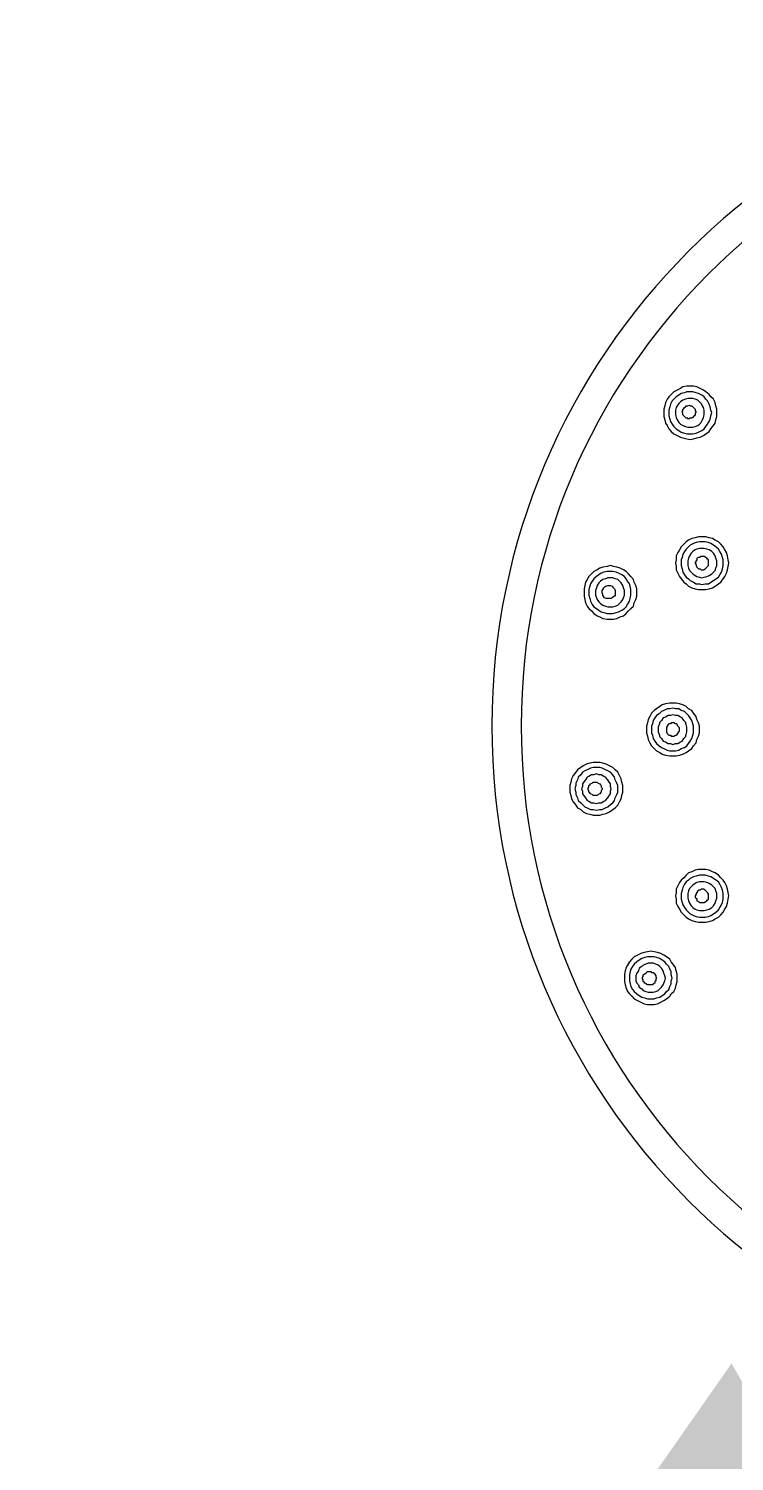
# Model space of a CAD drawing. Extents: x 468514 to 728049, y -74127 to 69080.
# Drawn here: x 555734.3 to 555780.1, y -68630.6 to -68537.6 of the extents above; entities that cross this region are included whole.
import ezdxf

# ---------------------------------------------------------------- set-up
doc = ezdxf.new("R2010")
doc.units = 0
doc.header["$LTSCALE"] = 500
doc.header["$MEASUREMENT"] = 0
doc.linetypes.add('HIDDEN2', pattern=[0.1875, 0.125, -0.0625])
for name, color, linetype in [('E 立面填充', 250, 'Continuous'), ('E 立面标注尺寸', 9, 'Continuous'), ('L-立面家具、洁具', 153, 'Continuous')]:
    doc.layers.add(name, color=color, linetype=linetype)
doc.styles.add('PDC DIM', font='PMingLiU-ExtB.ttf', dxfattribs={"width": 0.85})
doc.dimstyles.new('PDC-A2', dxfattribs={"dimscale": 0, "dimtxt": 2.5, "dimasz": 1, "dimexe": 1, "dimexo": 1, "dimgap": 0.7, "dimtad": 1, "dimdec": 0, "dimtxsty": 'PDC DIM', "dimblk": 'ARCHTICK', "dimcen": 1, "dimdle": 1, "dimclrd": 8, "dimclre": 8, "dimclrt": 9, "dimadec": 0, "dimazin": 0, "dimtfac": 1, "dimtdec": 0, "dimtix": 1, "dimtmove": 2, "dimatfit": 3, "dimldrblk": 'PDC A2 T R', "dimfxl": 10, "dimfxlon": 1, "dimarcsym": 0})

# ---------------------------------------------------------------- blocks, each defined once
blk = doc.blocks.new('A$C2F8A30B2')
at = {"linetype": 'HIDDEN2', "lineweight": -2, "ltscale": 20}
for p, q in [((115.417, 850.767), (115.63, 850.877)), ((115.63, 850.877), (115.845, 850.929)), ((115.845, 850.929), (116.059, 850.929)), ((116.059, 850.929), (116.277, 850.929)), ((116.277, 850.929), (116.542, 850.877)), ((116.542, 850.877), (116.704, 850.767)), ((114.452, 849.859), (114.562, 850.074)), ((114.562, 850.074), (114.722, 850.234)), ((114.722, 850.234), (114.827, 850.392)), ((114.827, 850.392), (115.042, 850.557)), ((114.827, 849.75), (114.935, 849.965)), ((114.935, 849.965), (115.042, 850.074)), ((115.042, 850.557), (115.202, 850.66)), ((115.042, 850.074), (115.15, 850.234)), ((115.15, 850.234), (115.312, 850.342)), ((115.202, 850.66), (115.417, 850.767)), ((115.312, 850.342), (115.527, 850.445)), ((115.472, 849.912), (115.577, 850.017)), ((115.527, 850.445), (115.685, 850.502)), ((115.577, 850.017), (115.739, 850.074)), ((115.685, 850.502), (115.899, 850.557)), ((115.739, 850.074), (115.899, 850.127)), ((115.899, 850.557), (116.059, 850.557)), ((115.899, 850.127), (116.059, 850.127)), ((116.059, 850.557), (116.277, 850.557)), ((116.059, 850.127), (116.22, 850.127)), ((116.22, 850.127), (116.38, 850.074)), ((116.277, 850.557), (116.434, 850.502)), ((116.38, 850.074), (116.542, 850.017)), ((116.434, 850.502), (116.647, 850.445)), ((116.542, 850.017), (116.704, 849.912)), ((116.647, 850.445), (116.807, 850.342)), ((116.704, 850.767), (116.917, 850.66)), ((116.807, 850.342), (116.969, 850.234)), ((116.917, 850.66), (117.129, 850.557)), ((116.969, 850.234), (117.129, 850.074)), ((117.129, 850.557), (117.292, 850.392)), ((117.129, 850.074), (117.237, 849.965)), ((117.237, 849.965), (117.342, 849.75)), ((117.292, 850.392), (117.452, 850.234)), ((117.452, 850.234), (117.557, 850.074)), ((117.557, 850.074), (117.667, 849.859)), ((114.347, 849.43), (114.4, 849.645)), ((114.347, 849.219), (114.347, 849.43)), ((114.347, 848.952), (114.347, 849.219)), ((114.347, 849.219), (114.347, 849.219)), ((114.4, 849.645), (114.452, 849.859)), ((114.667, 849.219), (114.722, 849.377)), ((114.722, 849.002), (114.667, 849.219)), ((114.667, 849.219), (114.667, 849.219)), ((114.722, 849.377), (114.777, 849.592)), ((114.777, 849.592), (114.827, 849.75)), ((115.15, 849.377), (115.202, 849.542)), ((115.15, 849.219), (115.15, 849.377)), ((115.15, 849.057), (115.15, 849.219)), ((115.15, 849.219), (115.15, 849.219)), ((115.202, 848.897), (115.15, 849.057)), ((115.202, 849.542), (115.257, 849.645)), ((115.257, 849.645), (115.362, 849.807)), ((115.362, 849.807), (115.472, 849.912)), ((115.739, 849.325), (115.685, 849.219)), ((115.685, 849.219), (115.739, 849.167)), ((115.792, 849.485), (115.739, 849.43)), ((115.739, 849.43), (115.739, 849.325)), ((115.739, 849.167), (115.739, 849.057)), ((115.739, 849.057), (115.792, 849.002)), ((115.845, 849.542), (115.792, 849.485)), ((115.899, 849.592), (115.845, 849.542)), ((115.954, 849.645), (115.899, 849.592)), ((116.059, 849.645), (115.954, 849.645)), ((116.112, 849.697), (116.059, 849.645)), ((116.22, 849.645), (116.112, 849.697)), ((116.327, 849.645), (116.22, 849.645)), ((116.38, 849.592), (116.327, 849.645)), ((116.434, 849.542), (116.38, 849.592)), ((116.489, 849.485), (116.434, 849.542)), ((116.542, 849.43), (116.489, 849.485)), ((116.489, 849.002), (116.542, 849.057)), ((116.542, 849.325), (116.542, 849.43)), ((116.594, 849.27), (116.542, 849.325)), ((116.542, 849.167), (116.594, 849.27)), ((116.542, 849.057), (116.542, 849.167)), ((116.704, 849.912), (116.807, 849.807)), ((116.807, 849.807), (116.917, 849.645)), ((116.917, 849.645), (116.969, 849.542)), ((116.969, 849.542), (117.022, 849.377)), ((117.022, 849.057), (116.969, 848.897)), ((117.022, 849.377), (117.022, 849.219)), ((117.022, 849.219), (117.022, 849.057)), ((117.342, 849.75), (117.399, 849.592)), ((117.399, 849.592), (117.452, 849.377)), ((117.452, 849.377), (117.452, 849.219)), ((117.452, 849.219), (117.452, 849.002)), ((117.667, 849.859), (117.719, 849.645)), ((117.719, 849.645), (117.772, 849.43)), ((117.772, 849.43), (117.772, 849.219)), ((117.772, 849.219), (117.772, 848.952)), ((114.4, 848.737), (114.347, 848.952)), ((114.452, 848.524), (114.4, 848.737)), ((114.562, 848.364), (114.452, 848.524)), ((114.722, 848.149), (114.562, 848.364)), ((114.777, 848.79), (114.722, 849.002)), ((114.827, 847.987), (114.722, 848.149)), ((114.827, 848.632), (114.777, 848.79)), ((114.935, 848.469), (114.827, 848.632)), ((115.042, 848.307), (114.935, 848.469)), ((115.15, 848.149), (115.042, 848.307)), ((115.312, 848.04), (115.15, 848.149)), ((115.257, 848.737), (115.202, 848.897)), ((115.362, 848.577), (115.257, 848.737)), ((115.472, 848.469), (115.362, 848.577)), ((115.577, 848.364), (115.472, 848.469)), ((115.739, 848.307), (115.577, 848.364)), ((115.899, 848.255), (115.739, 848.307)), ((115.792, 849.002), (115.845, 848.952)), ((115.845, 848.952), (115.899, 848.897)), ((115.899, 848.897), (115.954, 848.847)), ((116.059, 848.255), (115.899, 848.255)), ((115.954, 848.847), (116.059, 848.847)), ((116.059, 848.847), (116.167, 848.79)), ((116.22, 848.255), (116.059, 848.255)), ((116.167, 848.79), (116.22, 848.847)), ((116.22, 848.847), (116.327, 848.847)), ((116.38, 848.307), (116.22, 848.255)), ((116.327, 848.847), (116.38, 848.897)), ((116.38, 848.897), (116.434, 848.952)), ((116.542, 848.364), (116.38, 848.307)), ((116.434, 848.952), (116.489, 849.002)), ((116.704, 848.469), (116.542, 848.364)), ((116.807, 848.577), (116.704, 848.469)), ((116.917, 848.737), (116.807, 848.577)), ((116.969, 848.149), (116.807, 848.04)), ((116.969, 848.897), (116.917, 848.737)), ((117.129, 848.307), (116.969, 848.149)), ((117.237, 848.469), (117.129, 848.307)), ((117.342, 848.632), (117.237, 848.469)), ((117.452, 848.149), (117.292, 847.987)), ((117.399, 848.79), (117.342, 848.632)), ((117.452, 849.002), (117.399, 848.79)), ((117.557, 848.364), (117.452, 848.149)), ((117.667, 848.524), (117.557, 848.364)), ((117.719, 848.737), (117.667, 848.524)), ((117.772, 848.952), (117.719, 848.737)), ((115.042, 847.829), (114.827, 847.987)), ((115.202, 847.72), (115.042, 847.829)), ((115.417, 847.614), (115.202, 847.72)), ((115.527, 847.934), (115.312, 848.04)), ((115.63, 847.562), (115.417, 847.614)), ((115.685, 847.882), (115.527, 847.934)), ((115.845, 847.507), (115.63, 847.562)), ((115.899, 847.829), (115.685, 847.882)), ((116.059, 847.457), (115.845, 847.507)), ((116.059, 847.829), (115.899, 847.829)), ((116.277, 847.829), (116.059, 847.829)), ((116.277, 847.507), (116.059, 847.457)), ((116.434, 847.882), (116.277, 847.829)), ((116.542, 847.562), (116.277, 847.507)), ((116.647, 847.934), (116.434, 847.882)), ((116.704, 847.614), (116.542, 847.562)), ((116.807, 848.04), (116.647, 847.934)), ((116.917, 847.72), (116.704, 847.614)), ((117.129, 847.829), (116.917, 847.72)), ((117.292, 847.987), (117.129, 847.829)), ((113.92, 840.507), (114.08, 840.667)), ((114.08, 840.667), (114.238, 840.827)), ((114.238, 840.827), (114.452, 840.934)), ((114.452, 840.934), (114.615, 841.041)), ((114.562, 840.614), (114.722, 840.721)), ((114.615, 841.041), (114.827, 841.092)), ((114.722, 840.721), (114.882, 840.772)), ((114.827, 841.092), (115.042, 841.147)), ((114.882, 840.772), (115.097, 840.827)), ((115.042, 841.147), (115.312, 841.147)), ((115.097, 840.827), (115.312, 840.827)), ((115.312, 841.147), (115.527, 841.147)), ((115.312, 840.827), (115.472, 840.827)), ((115.472, 840.827), (115.685, 840.772)), ((115.527, 841.147), (115.739, 841.092)), ((115.685, 840.772), (115.845, 840.721)), ((115.739, 841.092), (115.954, 841.041)), ((115.845, 840.721), (116.059, 840.614)), ((115.954, 841.041), (116.167, 840.934)), ((116.167, 840.934), (116.327, 840.827)), ((116.327, 840.827), (116.489, 840.667)), ((116.489, 840.667), (116.647, 840.507)), ((113.597, 839.651), (113.652, 839.919)), ((113.652, 839.919), (113.705, 840.129)), ((113.705, 840.129), (113.812, 840.292)), ((113.812, 840.292), (113.92, 840.507)), ((113.92, 839.651), (113.972, 839.812)), ((113.972, 839.812), (114.027, 840.026)), ((114.027, 840.026), (114.132, 840.186)), ((114.132, 840.186), (114.238, 840.344)), ((114.238, 840.344), (114.4, 840.507)), ((114.347, 839.599), (114.4, 839.757)), ((114.4, 840.507), (114.562, 840.614)), ((114.4, 839.757), (114.452, 839.919)), ((114.452, 839.919), (114.562, 840.077)), ((114.562, 840.077), (114.667, 840.186)), ((114.667, 840.186), (114.827, 840.292)), ((114.827, 840.292), (114.99, 840.344)), ((114.935, 839.702), (114.99, 839.757)), ((114.99, 840.344), (115.15, 840.397)), ((114.99, 839.757), (115.042, 839.812)), ((115.042, 839.812), (115.15, 839.864)), ((115.15, 840.397), (115.312, 840.397)), ((115.15, 839.864), (115.202, 839.864)), ((115.202, 839.864), (115.312, 839.864)), ((115.312, 840.397), (115.472, 840.397)), ((115.312, 839.864), (115.362, 839.864)), ((115.362, 839.864), (115.472, 839.812)), ((115.472, 840.397), (115.63, 840.344)), ((115.472, 839.812), (115.527, 839.812)), ((115.527, 839.812), (115.63, 839.757)), ((115.63, 840.344), (115.739, 840.292)), ((115.63, 839.757), (115.63, 839.651)), ((115.739, 840.292), (115.899, 840.186)), ((115.899, 840.186), (116.005, 840.077)), ((116.005, 840.077), (116.112, 839.919)), ((116.059, 840.614), (116.167, 840.507)), ((116.112, 839.919), (116.167, 839.757)), ((116.167, 840.507), (116.327, 840.344)), ((116.167, 839.757), (116.22, 839.599)), ((116.327, 840.344), (116.434, 840.186)), ((116.434, 840.186), (116.542, 840.026)), ((116.542, 840.026), (116.594, 839.812)), ((116.594, 839.812), (116.647, 839.651)), ((116.647, 840.507), (116.754, 840.292)), ((116.754, 840.292), (116.862, 840.129)), ((116.862, 840.129), (116.969, 839.919)), ((116.969, 839.919), (116.969, 839.651)), ((113.547, 839.437), (113.597, 839.651)), ((113.597, 839.226), (113.547, 839.437)), ((113.547, 839.437), (113.547, 839.437)), ((113.652, 839.009), (113.597, 839.226)), ((113.705, 838.796), (113.652, 839.009)), ((113.812, 838.582), (113.705, 838.796)), ((113.92, 839.437), (113.92, 839.651)), ((113.92, 839.277), (113.92, 839.437)), ((113.92, 839.437), (113.92, 839.437)), ((113.972, 839.062), (113.92, 839.277)), ((114.027, 838.851), (113.972, 839.062)), ((114.132, 838.687), (114.027, 838.851)), ((114.347, 839.437), (114.347, 839.599)), ((114.347, 839.277), (114.347, 839.437)), ((114.347, 839.437), (114.347, 839.437)), ((114.4, 839.117), (114.347, 839.277)), ((114.452, 838.954), (114.4, 839.117)), ((114.562, 838.851), (114.452, 838.954)), ((114.667, 838.739), (114.562, 838.851)), ((114.882, 839.651), (114.935, 839.702)), ((114.882, 839.544), (114.882, 839.651)), ((114.882, 839.491), (114.882, 839.544)), ((114.882, 839.382), (114.882, 839.491)), ((114.882, 839.277), (114.882, 839.382)), ((114.935, 839.226), (114.882, 839.277)), ((114.99, 839.169), (114.935, 839.226)), ((115.042, 839.117), (114.99, 839.169)), ((115.097, 839.062), (115.042, 839.117)), ((115.202, 839.009), (115.097, 839.062)), ((115.257, 839.009), (115.202, 839.009)), ((115.362, 839.009), (115.257, 839.009)), ((115.417, 839.062), (115.362, 839.009)), ((115.527, 839.062), (115.417, 839.062)), ((115.577, 839.117), (115.527, 839.062)), ((115.63, 839.169), (115.577, 839.117)), ((115.63, 839.651), (115.685, 839.599)), ((115.685, 839.277), (115.63, 839.169)), ((115.685, 839.599), (115.739, 839.491)), ((115.739, 839.437), (115.685, 839.331)), ((115.685, 839.331), (115.685, 839.277)), ((115.739, 839.491), (115.739, 839.437)), ((116.005, 838.851), (115.899, 838.739)), ((116.112, 838.954), (116.005, 838.851)), ((116.167, 839.117), (116.112, 838.954)), ((116.22, 839.277), (116.167, 839.117)), ((116.22, 839.599), (116.22, 839.437)), ((116.22, 839.437), (116.22, 839.277)), ((116.542, 838.851), (116.434, 838.687)), ((116.594, 839.062), (116.542, 838.851)), ((116.647, 839.277), (116.594, 839.062)), ((116.647, 839.651), (116.647, 839.437)), ((116.647, 839.437), (116.647, 839.277)), ((116.862, 838.796), (116.754, 838.582)), ((116.969, 839.009), (116.862, 838.796)), ((116.969, 839.651), (117.022, 839.437)), ((117.022, 839.437), (116.969, 839.226)), ((116.969, 839.226), (116.969, 839.009)), ((120.074, 838.739), (120.234, 838.904)), ((120.234, 838.904), (120.394, 839.009)), ((120.394, 839.009), (120.609, 839.117)), ((120.501, 838.687), (120.714, 838.796)), ((120.609, 839.117), (120.824, 839.169)), ((120.714, 838.796), (120.876, 838.851)), ((120.824, 839.169), (121.039, 839.226)), ((120.876, 838.851), (121.091, 838.904)), ((121.039, 839.226), (121.253, 839.277)), ((121.091, 838.904), (121.253, 838.904)), ((121.253, 839.277), (121.464, 839.226)), ((121.253, 838.904), (121.464, 838.904)), ((121.464, 839.226), (121.731, 839.169)), ((121.464, 838.904), (121.679, 838.851)), ((121.679, 838.851), (121.839, 838.796)), ((121.731, 839.169), (121.944, 839.117)), ((121.839, 838.796), (122.001, 838.687)), ((121.944, 839.117), (122.106, 839.009)), ((122.106, 839.009), (122.321, 838.904)), ((122.321, 838.904), (122.481, 838.739)), ((113.92, 838.419), (113.812, 838.582)), ((114.08, 838.209), (113.92, 838.419)), ((114.238, 838.101), (114.08, 838.209)), ((114.238, 838.531), (114.132, 838.687)), ((114.4, 838.419), (114.238, 838.531)), ((114.452, 837.941), (114.238, 838.101)), ((114.562, 838.316), (114.4, 838.419)), ((114.615, 837.834), (114.452, 837.941)), ((114.722, 838.209), (114.562, 838.316)), ((114.827, 838.634), (114.667, 838.739)), ((114.882, 838.101), (114.722, 838.209)), ((114.99, 838.582), (114.827, 838.634)), ((115.097, 838.101), (114.882, 838.101)), ((115.15, 838.531), (114.99, 838.582)), ((115.312, 838.049), (115.097, 838.101)), ((115.312, 838.476), (115.15, 838.531)), ((115.472, 838.531), (115.312, 838.476)), ((115.472, 838.101), (115.312, 838.049)), ((115.63, 838.582), (115.472, 838.531)), ((115.685, 838.101), (115.472, 838.101)), ((115.739, 838.634), (115.63, 838.582)), ((115.845, 838.209), (115.685, 838.101)), ((115.899, 838.739), (115.739, 838.634)), ((116.059, 838.316), (115.845, 838.209)), ((116.167, 837.941), (115.954, 837.834)), ((116.167, 838.419), (116.059, 838.316)), ((116.327, 838.531), (116.167, 838.419)), ((116.327, 838.101), (116.167, 837.941)), ((116.434, 838.687), (116.327, 838.531)), ((116.489, 838.209), (116.327, 838.101)), ((116.647, 838.419), (116.489, 838.209)), ((116.754, 838.582), (116.647, 838.419)), ((119.537, 837.779), (119.592, 837.99)), ((119.592, 837.99), (119.699, 838.209)), ((119.699, 838.209), (119.752, 838.367)), ((119.752, 838.367), (119.914, 838.582)), ((119.914, 838.582), (120.074, 838.739)), ((119.914, 837.727), (119.964, 837.941)), ((119.964, 837.941), (120.019, 838.101)), ((120.019, 838.101), (120.129, 838.261)), ((120.129, 838.261), (120.234, 838.419)), ((120.234, 838.419), (120.341, 838.582)), ((120.341, 838.582), (120.501, 838.687)), ((120.394, 837.834), (120.449, 837.99)), ((120.449, 837.99), (120.556, 838.154)), ((120.556, 838.154), (120.664, 838.261)), ((120.664, 838.261), (120.771, 838.367)), ((120.771, 838.367), (120.929, 838.419)), ((120.929, 838.419), (121.091, 838.476)), ((121.091, 837.889), (121.039, 837.834)), ((121.091, 838.476), (121.253, 838.476)), ((121.144, 837.941), (121.091, 837.889)), ((121.253, 837.99), (121.144, 837.941)), ((121.253, 838.476), (121.411, 838.476)), ((121.306, 837.99), (121.253, 837.99)), ((121.411, 837.99), (121.306, 837.99)), ((121.411, 838.476), (121.571, 838.419)), ((121.519, 837.941), (121.411, 837.99)), ((121.571, 837.941), (121.519, 837.941)), ((121.571, 838.419), (121.731, 838.367)), ((121.626, 837.889), (121.571, 837.941)), ((121.679, 837.834), (121.626, 837.889)), ((121.731, 838.367), (121.894, 838.261)), ((121.894, 838.261), (122.001, 838.154)), ((122.001, 838.687), (122.159, 838.582)), ((122.001, 838.154), (122.106, 837.99)), ((122.106, 837.99), (122.159, 837.834)), ((122.159, 838.582), (122.321, 838.419)), ((122.321, 838.419), (122.429, 838.261)), ((122.429, 838.261), (122.536, 838.101)), ((122.481, 838.739), (122.643, 838.582)), ((122.536, 838.101), (122.589, 837.941)), ((122.589, 837.941), (122.643, 837.727)), ((122.643, 838.582), (122.751, 838.367)), ((122.751, 838.367), (122.856, 838.209)), ((122.856, 838.209), (122.909, 837.99)), ((122.909, 837.99), (122.963, 837.779)), ((114.827, 837.779), (114.615, 837.834)), ((115.042, 837.727), (114.827, 837.779)), ((115.312, 837.727), (115.042, 837.727)), ((115.527, 837.727), (115.312, 837.727)), ((115.739, 837.779), (115.527, 837.727)), ((115.954, 837.834), (115.739, 837.779)), ((119.537, 837.514), (119.537, 837.779)), ((119.537, 837.297), (119.537, 837.514)), ((119.537, 837.514), (119.537, 837.514)), ((119.592, 837.086), (119.537, 837.297)), ((119.699, 836.871), (119.592, 837.086)), ((119.914, 837.514), (119.914, 837.727)), ((119.914, 837.352), (119.914, 837.514)), ((119.914, 837.514), (119.914, 837.514)), ((119.964, 837.141), (119.914, 837.352)), ((120.019, 836.977), (119.964, 837.141)), ((120.129, 836.764), (120.019, 836.977)), ((120.341, 837.672), (120.394, 837.834)), ((120.341, 837.514), (120.341, 837.672)), ((120.341, 837.352), (120.341, 837.514)), ((120.341, 837.514), (120.341, 837.514)), ((120.394, 837.194), (120.341, 837.352)), ((120.449, 837.086), (120.394, 837.194)), ((120.556, 836.926), (120.449, 837.086)), ((120.664, 836.819), (120.556, 836.926)), ((120.982, 837.779), (120.929, 837.672)), ((120.929, 837.672), (120.929, 837.621)), ((120.929, 837.621), (120.929, 837.514)), ((120.929, 837.514), (120.929, 837.459)), ((120.929, 837.459), (120.929, 837.352)), ((120.929, 837.352), (120.982, 837.297)), ((121.039, 837.834), (120.982, 837.779)), ((120.982, 837.297), (121.039, 837.244)), ((121.039, 837.244), (121.144, 837.194)), ((121.144, 837.194), (121.196, 837.141)), ((121.196, 837.141), (121.306, 837.141)), ((121.306, 837.141), (121.356, 837.141)), ((121.356, 837.141), (121.464, 837.141)), ((121.464, 837.141), (121.519, 837.141)), ((121.519, 837.141), (121.626, 837.194)), ((121.626, 837.194), (121.679, 837.244)), ((121.731, 837.727), (121.679, 837.834)), ((121.679, 837.244), (121.731, 837.352)), ((121.786, 837.672), (121.731, 837.727)), ((121.731, 837.406), (121.786, 837.514)), ((121.731, 837.352), (121.731, 837.406)), ((121.786, 837.566), (121.786, 837.672)), ((121.786, 837.514), (121.786, 837.566)), ((122.001, 836.926), (121.894, 836.819)), ((122.106, 837.086), (122.001, 836.926)), ((122.159, 837.194), (122.106, 837.086)), ((122.159, 837.834), (122.216, 837.672)), ((122.216, 837.352), (122.159, 837.194)), ((122.216, 837.672), (122.216, 837.514)), ((122.216, 837.514), (122.216, 837.352)), ((122.536, 836.977), (122.429, 836.764)), ((122.589, 837.141), (122.536, 836.977)), ((122.643, 837.352), (122.589, 837.141)), ((122.643, 837.727), (122.643, 837.514)), ((122.643, 837.514), (122.643, 837.352)), ((122.909, 837.086), (122.856, 836.871)), ((122.963, 837.297), (122.909, 837.086)), ((122.963, 837.779), (122.963, 837.514)), ((122.963, 837.514), (122.963, 837.297)), ((119.752, 836.657), (119.699, 836.871)), ((119.914, 836.499), (119.752, 836.657)), ((120.074, 836.336), (119.914, 836.499)), ((120.234, 836.176), (120.074, 836.336)), ((120.234, 836.606), (120.129, 836.764)), ((120.341, 836.499), (120.234, 836.606)), ((120.394, 836.016), (120.234, 836.176)), ((120.501, 836.391), (120.341, 836.499)), ((120.609, 835.962), (120.394, 836.016)), ((120.714, 836.282), (120.501, 836.391)), ((120.771, 836.711), (120.664, 836.819)), ((120.876, 836.229), (120.714, 836.282)), ((120.929, 836.657), (120.771, 836.711)), ((121.091, 836.176), (120.876, 836.229)), ((121.091, 836.606), (120.929, 836.657)), ((121.253, 836.606), (121.091, 836.606)), ((121.253, 836.176), (121.091, 836.176)), ((121.411, 836.606), (121.253, 836.606)), ((121.464, 836.176), (121.253, 836.176)), ((121.571, 836.657), (121.411, 836.606)), ((121.679, 836.229), (121.464, 836.176)), ((121.731, 836.711), (121.571, 836.657)), ((121.839, 836.282), (121.679, 836.229)), ((121.894, 836.819), (121.731, 836.711)), ((122.001, 836.391), (121.839, 836.282)), ((122.106, 836.016), (121.944, 835.962)), ((122.159, 836.499), (122.001, 836.391)), ((122.321, 836.176), (122.106, 836.016)), ((122.321, 836.606), (122.159, 836.499)), ((122.429, 836.764), (122.321, 836.606)), ((122.481, 836.336), (122.321, 836.176)), ((122.643, 836.499), (122.481, 836.336)), ((122.751, 836.657), (122.643, 836.499)), ((122.856, 836.871), (122.751, 836.657)), ((120.824, 835.854), (120.609, 835.962)), ((121.039, 835.804), (120.824, 835.854)), ((121.253, 835.804), (121.039, 835.804)), ((121.464, 835.804), (121.253, 835.804)), ((121.731, 835.854), (121.464, 835.804)), ((121.944, 835.962), (121.731, 835.854)), ((115.63, 829.283), (115.685, 829.494)), ((115.685, 829.494), (115.845, 829.711)), ((115.845, 829.711), (115.954, 829.869)), ((115.954, 829.869), (116.167, 829.978)), ((116.059, 829.389), (116.167, 829.551)), ((116.167, 829.978), (116.327, 830.138)), ((116.167, 829.551), (116.277, 829.656)), ((116.277, 829.656), (116.434, 829.814)), ((116.327, 830.138), (116.542, 830.244)), ((116.434, 829.814), (116.647, 829.869)), ((116.542, 830.244), (116.754, 830.299)), ((116.647, 829.869), (116.807, 829.978)), ((116.704, 829.441), (116.862, 829.551)), ((116.754, 830.299), (116.969, 830.351)), ((116.807, 829.978), (117.022, 829.978)), ((116.862, 829.551), (117.022, 829.551)), ((116.969, 830.351), (117.184, 830.351)), ((117.022, 829.978), (117.184, 830.029)), ((117.022, 829.551), (117.184, 829.604)), ((117.184, 830.351), (117.399, 830.351)), ((117.184, 830.029), (117.399, 829.978)), ((117.184, 829.604), (117.342, 829.551)), ((117.342, 829.551), (117.504, 829.551)), ((117.399, 830.351), (117.667, 830.299)), ((117.399, 829.978), (117.557, 829.978)), ((117.504, 829.551), (117.667, 829.441)), ((117.557, 829.978), (117.772, 829.869)), ((117.667, 830.299), (117.879, 830.244)), ((117.772, 829.869), (117.934, 829.814)), ((117.879, 830.244), (118.039, 830.138)), ((117.934, 829.814), (118.092, 829.656)), ((118.039, 830.138), (118.256, 829.978)), ((118.092, 829.656), (118.256, 829.551)), ((118.256, 829.978), (118.414, 829.869)), ((118.256, 829.551), (118.362, 829.389)), ((118.414, 829.869), (118.574, 829.711)), ((118.574, 829.711), (118.684, 829.494)), ((118.684, 829.494), (118.789, 829.283)), ((115.472, 828.854), (115.527, 829.066)), ((115.472, 828.639), (115.472, 828.854)), ((115.472, 828.426), (115.472, 828.639)), ((115.472, 828.639), (115.472, 828.639)), ((115.527, 829.066), (115.63, 829.283)), ((115.845, 828.854), (115.899, 829.016)), ((115.845, 828.639), (115.845, 828.854)), ((115.845, 828.426), (115.845, 828.639)), ((115.845, 828.639), (115.845, 828.639)), ((115.899, 829.016), (115.954, 829.231)), ((115.954, 829.231), (116.059, 829.389)), ((116.277, 828.801), (116.327, 828.961)), ((116.277, 828.639), (116.277, 828.801)), ((116.277, 828.481), (116.277, 828.639)), ((116.277, 828.639), (116.277, 828.639)), ((116.327, 828.961), (116.38, 829.119)), ((116.38, 829.119), (116.489, 829.231)), ((116.489, 829.231), (116.594, 829.389)), ((116.594, 829.389), (116.704, 829.441)), ((116.754, 828.748), (116.807, 828.801)), ((116.754, 828.639), (116.754, 828.748)), ((116.754, 828.534), (116.754, 828.639)), ((116.807, 828.801), (116.862, 828.854)), ((116.862, 828.854), (116.917, 828.961)), ((116.917, 828.961), (116.969, 829.016)), ((116.969, 829.016), (117.022, 829.016)), ((117.022, 829.016), (117.129, 829.066)), ((117.129, 829.066), (117.184, 829.066)), ((117.184, 829.066), (117.292, 829.066)), ((117.292, 829.066), (117.342, 829.016)), ((117.342, 829.016), (117.452, 829.016)), ((117.452, 829.016), (117.504, 828.961)), ((117.504, 828.961), (117.557, 828.854)), ((117.557, 828.854), (117.61, 828.801)), ((117.61, 828.801), (117.61, 828.748)), ((117.61, 828.748), (117.61, 828.639)), ((117.61, 828.639), (117.61, 828.534)), ((117.667, 829.441), (117.824, 829.389)), ((117.824, 829.389), (117.934, 829.231)), ((117.934, 829.231), (118.039, 829.119)), ((118.039, 829.119), (118.092, 828.961)), ((118.092, 828.961), (118.149, 828.801)), ((118.149, 828.801), (118.149, 828.639)), ((118.149, 828.639), (118.149, 828.481)), ((118.362, 829.389), (118.469, 829.231)), ((118.469, 829.231), (118.522, 829.016)), ((118.522, 829.016), (118.574, 828.854)), ((118.574, 828.854), (118.574, 828.639)), ((118.574, 828.639), (118.574, 828.426)), ((118.789, 829.283), (118.844, 829.066)), ((118.844, 829.066), (118.896, 828.854)), ((118.896, 828.854), (118.896, 828.639)), ((118.896, 828.639), (118.896, 828.426)), ((115.527, 828.216), (115.472, 828.426)), ((115.63, 828.001), (115.527, 828.216)), ((115.685, 827.786), (115.63, 828.001)), ((115.845, 827.573), (115.685, 827.786)), ((115.899, 828.268), (115.845, 828.426)), ((115.954, 828.051), (115.899, 828.268)), ((116.059, 827.893), (115.954, 828.051)), ((116.167, 827.731), (116.059, 827.893)), ((116.277, 827.573), (116.167, 827.731)), ((116.327, 828.319), (116.277, 828.481)), ((116.38, 828.159), (116.327, 828.319)), ((116.489, 828.051), (116.38, 828.159)), ((116.594, 827.893), (116.489, 828.051)), ((116.704, 827.841), (116.594, 827.893)), ((116.862, 827.731), (116.704, 827.841)), ((116.807, 828.481), (116.754, 828.534)), ((116.862, 828.371), (116.807, 828.481)), ((116.917, 828.319), (116.862, 828.371)), ((117.022, 827.731), (116.862, 827.731)), ((116.969, 828.268), (116.917, 828.319)), ((117.022, 828.268), (116.969, 828.268)), ((117.129, 828.216), (117.022, 828.268)), ((117.184, 827.676), (117.022, 827.731)), ((117.184, 828.216), (117.129, 828.216)), ((117.292, 828.216), (117.184, 828.216)), ((117.342, 827.731), (117.184, 827.676)), ((117.342, 828.268), (117.292, 828.216)), ((117.452, 828.268), (117.342, 828.268)), ((117.504, 827.731), (117.342, 827.731)), ((117.504, 828.319), (117.452, 828.268)), ((117.557, 828.371), (117.504, 828.319)), ((117.667, 827.841), (117.504, 827.731)), ((117.61, 828.481), (117.557, 828.371)), ((117.61, 828.534), (117.61, 828.481)), ((117.824, 827.893), (117.667, 827.841)), ((117.934, 828.051), (117.824, 827.893)), ((118.039, 828.159), (117.934, 828.051)), ((118.092, 828.319), (118.039, 828.159)), ((118.149, 828.481), (118.092, 828.319)), ((118.256, 827.731), (118.092, 827.573)), ((118.362, 827.893), (118.256, 827.731)), ((118.469, 828.051), (118.362, 827.893)), ((118.522, 828.268), (118.469, 828.051)), ((118.574, 828.426), (118.522, 828.268)), ((118.684, 827.786), (118.574, 827.573)), ((118.789, 828.001), (118.684, 827.786)), ((118.844, 828.216), (118.789, 828.001)), ((118.896, 828.426), (118.844, 828.216)), ((115.954, 827.411), (115.845, 827.573)), ((116.167, 827.251), (115.954, 827.411)), ((116.327, 827.144), (116.167, 827.251)), ((116.434, 827.464), (116.277, 827.573)), ((116.542, 827.036), (116.327, 827.144)), ((116.647, 827.411), (116.434, 827.464)), ((116.754, 826.984), (116.542, 827.036)), ((116.807, 827.306), (116.647, 827.411)), ((116.969, 826.929), (116.754, 826.984)), ((117.022, 827.251), (116.807, 827.306)), ((117.184, 826.929), (116.969, 826.929)), ((117.184, 827.251), (117.022, 827.251)), ((117.399, 827.251), (117.184, 827.251)), ((117.399, 826.929), (117.184, 826.929)), ((117.557, 827.306), (117.399, 827.251)), ((117.667, 826.984), (117.399, 826.929)), ((117.772, 827.411), (117.557, 827.306)), ((117.879, 827.036), (117.667, 826.984)), ((117.934, 827.464), (117.772, 827.411)), ((118.039, 827.144), (117.879, 827.036)), ((118.092, 827.573), (117.934, 827.464)), ((118.256, 827.251), (118.039, 827.144)), ((118.414, 827.411), (118.256, 827.251)), ((118.574, 827.573), (118.414, 827.411)), ((120.664, 825.648), (120.771, 825.863)), ((120.771, 825.863), (120.929, 826.021)), ((120.929, 826.021), (121.091, 826.183)), ((121.091, 826.183), (121.306, 826.291)), ((121.091, 825.701), (121.253, 825.863)), ((121.253, 825.863), (121.411, 825.966)), ((121.306, 826.291), (121.519, 826.394)), ((121.411, 825.966), (121.571, 826.021)), ((121.519, 826.394), (121.731, 826.451)), ((121.571, 826.021), (121.786, 826.131)), ((121.731, 826.451), (121.944, 826.503)), ((121.786, 826.131), (121.944, 826.183)), ((121.944, 826.503), (122.159, 826.503)), ((121.944, 826.183), (122.159, 826.183)), ((122.159, 826.503), (122.374, 826.503)), ((122.159, 826.183), (122.374, 826.183)), ((122.374, 826.503), (122.589, 826.451)), ((122.374, 826.183), (122.536, 826.131)), ((122.536, 826.131), (122.751, 826.021)), ((122.589, 826.451), (122.803, 826.394)), ((122.751, 826.021), (122.909, 825.966)), ((122.803, 826.394), (123.018, 826.291)), ((122.909, 825.966), (123.071, 825.863)), ((123.018, 826.291), (123.178, 826.183)), ((123.071, 825.863), (123.178, 825.701)), ((123.178, 826.183), (123.391, 826.021)), ((123.391, 826.021), (123.498, 825.863)), ((123.498, 825.863), (123.661, 825.648)), ((120.449, 825.004), (120.501, 825.219)), ((120.449, 824.793), (120.449, 825.004)), ((120.501, 825.219), (120.556, 825.434)), ((120.556, 825.434), (120.664, 825.648)), ((120.771, 825.004), (120.824, 825.168)), ((120.771, 824.793), (120.771, 825.004)), ((120.824, 825.168), (120.929, 825.381)), ((120.929, 825.381), (120.982, 825.539)), ((120.982, 825.539), (121.091, 825.701)), ((121.196, 824.793), (121.253, 824.951)), ((121.253, 825.116), (121.356, 825.273)), ((121.253, 824.951), (121.253, 825.116)), ((121.356, 825.273), (121.411, 825.381)), ((121.411, 825.381), (121.571, 825.539)), ((121.571, 825.539), (121.679, 825.596)), ((121.679, 825.596), (121.839, 825.701)), ((121.839, 824.901), (121.786, 824.844)), ((121.786, 824.844), (121.786, 824.741)), ((121.839, 825.701), (122.001, 825.701)), ((121.894, 825.059), (121.839, 825.004)), ((121.839, 825.004), (121.839, 824.901)), ((121.944, 825.116), (121.894, 825.059)), ((122.054, 825.168), (121.944, 825.116)), ((122.001, 825.701), (122.159, 825.754)), ((122.106, 825.219), (122.054, 825.168)), ((122.216, 825.219), (122.106, 825.219)), ((122.159, 825.754), (122.321, 825.701)), ((122.268, 825.219), (122.216, 825.219)), ((122.374, 825.219), (122.268, 825.219)), ((122.321, 825.701), (122.481, 825.701)), ((122.429, 825.168), (122.374, 825.219)), ((122.536, 825.116), (122.429, 825.168)), ((122.481, 825.701), (122.643, 825.596)), ((122.589, 825.059), (122.536, 825.116)), ((122.643, 825.004), (122.589, 825.059)), ((122.643, 825.596), (122.751, 825.539)), ((122.643, 824.901), (122.643, 825.004)), ((122.696, 824.844), (122.643, 824.901)), ((122.696, 824.741), (122.696, 824.844)), ((122.751, 825.539), (122.856, 825.381)), ((122.856, 825.381), (122.963, 825.273)), ((122.963, 825.273), (123.071, 825.116)), ((123.071, 825.116), (123.071, 824.951)), ((123.071, 824.951), (123.124, 824.793)), ((123.178, 825.701), (123.336, 825.539)), ((123.336, 825.539), (123.391, 825.381)), ((123.391, 825.381), (123.498, 825.168)), ((123.498, 825.168), (123.498, 825.004)), ((123.498, 825.004), (123.551, 824.793)), ((123.661, 825.648), (123.766, 825.434)), ((123.766, 825.434), (123.819, 825.219)), ((123.819, 825.219), (123.873, 825.004)), ((123.873, 825.004), (123.873, 824.793)), ((120.449, 824.578), (120.449, 824.793)), ((120.449, 824.793), (120.449, 824.793)), ((120.501, 824.366), (120.449, 824.578)), ((120.556, 824.151), (120.501, 824.366)), ((120.664, 823.938), (120.556, 824.151)), ((120.771, 823.726), (120.664, 823.938)), ((120.771, 824.578), (120.771, 824.793)), ((120.771, 824.793), (120.771, 824.793)), ((120.824, 824.421), (120.771, 824.578)), ((120.929, 824.206), (120.824, 824.421)), ((120.982, 824.043), (120.929, 824.206)), ((121.091, 823.883), (120.982, 824.043)), ((121.253, 824.631), (121.196, 824.793)), ((121.196, 824.793), (121.196, 824.793)), ((121.253, 824.473), (121.253, 824.631)), ((121.356, 824.311), (121.253, 824.473)), ((121.411, 824.206), (121.356, 824.311)), ((121.571, 824.043), (121.411, 824.206)), ((121.679, 823.991), (121.571, 824.043)), ((121.839, 823.883), (121.679, 823.991)), ((121.786, 824.741), (121.839, 824.686)), ((121.839, 824.686), (121.839, 824.578)), ((121.839, 824.578), (121.894, 824.526)), ((121.894, 824.526), (121.944, 824.473)), ((121.944, 824.473), (122.054, 824.421)), ((122.054, 824.421), (122.106, 824.366)), ((122.106, 824.366), (122.216, 824.366)), ((122.216, 824.366), (122.268, 824.366)), ((122.268, 824.366), (122.374, 824.366)), ((122.374, 824.366), (122.429, 824.421)), ((122.429, 824.421), (122.536, 824.473)), ((122.643, 823.991), (122.481, 823.883)), ((122.536, 824.473), (122.589, 824.526)), ((122.589, 824.526), (122.643, 824.578)), ((122.643, 824.631), (122.696, 824.741)), ((122.643, 824.578), (122.643, 824.631)), ((122.751, 824.043), (122.643, 823.991)), ((122.856, 824.206), (122.751, 824.043)), ((122.963, 824.311), (122.856, 824.206)), ((123.071, 824.473), (122.963, 824.311)), ((123.124, 824.793), (123.071, 824.631)), ((123.071, 824.631), (123.071, 824.473)), ((123.336, 824.043), (123.178, 823.883)), ((123.391, 824.206), (123.336, 824.043)), ((123.498, 824.421), (123.391, 824.206)), ((123.551, 824.793), (123.498, 824.578)), ((123.498, 824.578), (123.498, 824.421)), ((123.661, 823.938), (123.498, 823.726)), ((123.766, 824.151), (123.661, 823.938)), ((123.819, 824.366), (123.766, 824.151)), ((123.873, 824.578), (123.819, 824.366)), ((123.873, 824.793), (123.873, 824.578)), ((120.929, 823.561), (120.771, 823.726)), ((121.091, 823.458), (120.929, 823.561)), ((121.253, 823.778), (121.091, 823.883)), ((121.306, 823.294), (121.091, 823.458)), ((121.411, 823.614), (121.253, 823.778)), ((121.519, 823.191), (121.306, 823.294)), ((121.571, 823.561), (121.411, 823.614)), ((121.731, 823.136), (121.519, 823.191)), ((121.786, 823.458), (121.571, 823.561)), ((121.944, 823.083), (121.731, 823.136)), ((121.944, 823.458), (121.786, 823.458)), ((122.001, 823.883), (121.839, 823.883)), ((122.159, 823.405), (121.944, 823.458)), ((122.159, 823.083), (121.944, 823.083)), ((122.159, 823.829), (122.001, 823.883)), ((122.321, 823.883), (122.159, 823.829)), ((122.374, 823.458), (122.159, 823.405)), ((122.374, 823.083), (122.159, 823.083)), ((122.481, 823.883), (122.321, 823.883)), ((122.536, 823.458), (122.374, 823.458)), ((122.589, 823.136), (122.374, 823.083)), ((122.751, 823.561), (122.536, 823.458)), ((122.803, 823.191), (122.589, 823.136)), ((122.909, 823.614), (122.751, 823.561)), ((123.018, 823.294), (122.803, 823.191)), ((123.071, 823.778), (122.909, 823.614)), ((123.178, 823.458), (123.018, 823.294)), ((123.178, 823.883), (123.071, 823.778)), ((123.391, 823.561), (123.178, 823.458)), ((123.498, 823.726), (123.391, 823.561)), ((114.238, 819.181), (114.452, 819.341)), ((114.452, 819.341), (114.615, 819.396)), ((114.615, 819.396), (114.827, 819.501)), ((114.827, 819.501), (115.042, 819.553)), ((115.042, 819.553), (115.312, 819.553)), ((115.312, 819.553), (115.527, 819.553)), ((115.527, 819.553), (115.739, 819.501)), ((115.739, 819.501), (115.954, 819.396)), ((115.954, 819.396), (116.167, 819.341)), ((116.167, 819.341), (116.327, 819.181)), ((113.652, 818.273), (113.705, 818.486)), ((113.705, 818.486), (113.812, 818.701)), ((113.812, 818.701), (113.92, 818.861)), ((113.92, 818.861), (114.08, 819.018)), ((113.972, 818.218), (114.027, 818.38)), ((114.027, 818.38), (114.132, 818.593)), ((114.08, 819.018), (114.238, 819.181)), ((114.132, 818.593), (114.238, 818.751)), ((114.238, 818.751), (114.4, 818.861)), ((114.4, 818.861), (114.562, 818.968)), ((114.4, 818.166), (114.452, 818.326)), ((114.452, 818.326), (114.562, 818.431)), ((114.562, 818.968), (114.722, 819.073)), ((114.562, 818.431), (114.667, 818.54)), ((114.667, 818.54), (114.827, 818.648)), ((114.722, 819.073), (114.882, 819.126)), ((114.827, 818.648), (114.99, 818.701)), ((114.882, 819.126), (115.097, 819.181)), ((114.99, 818.701), (115.15, 818.751)), ((115.097, 819.181), (115.312, 819.181)), ((115.15, 818.751), (115.312, 818.751)), ((115.312, 819.181), (115.472, 819.181)), ((115.312, 818.751), (115.472, 818.751)), ((115.472, 819.181), (115.685, 819.126)), ((115.472, 818.751), (115.63, 818.701)), ((115.63, 818.701), (115.739, 818.648)), ((115.685, 819.126), (115.845, 819.073)), ((115.739, 818.648), (115.899, 818.54)), ((115.845, 819.073), (116.059, 818.968)), ((115.899, 818.54), (116.005, 818.431)), ((116.005, 818.431), (116.112, 818.326)), ((116.059, 818.968), (116.167, 818.861)), ((116.112, 818.326), (116.167, 818.166)), ((116.167, 818.861), (116.327, 818.751)), ((116.327, 819.181), (116.489, 819.018)), ((116.327, 818.751), (116.434, 818.593)), ((116.434, 818.593), (116.542, 818.38)), ((116.489, 819.018), (116.647, 818.861)), ((116.542, 818.38), (116.594, 818.218)), ((116.647, 818.861), (116.754, 818.701)), ((116.754, 818.701), (116.862, 818.486)), ((116.862, 818.486), (116.969, 818.273)), ((113.547, 817.843), (113.597, 818.058)), ((113.597, 817.628), (113.547, 817.843)), ((113.547, 817.843), (113.547, 817.843)), ((113.597, 818.058), (113.652, 818.273)), ((113.652, 817.363), (113.597, 817.628)), ((113.92, 818.006), (113.972, 818.218)), ((113.92, 817.843), (113.92, 818.006)), ((113.92, 817.628), (113.92, 817.843)), ((113.92, 817.843), (113.92, 817.843)), ((113.972, 817.416), (113.92, 817.628)), ((114.027, 817.258), (113.972, 817.416)), ((114.347, 818.006), (114.4, 818.166)), ((114.347, 817.843), (114.347, 818.006)), ((114.347, 817.685), (114.347, 817.843)), ((114.347, 817.843), (114.347, 817.843)), ((114.4, 817.525), (114.347, 817.685)), ((114.452, 817.363), (114.4, 817.525)), ((114.882, 817.955), (114.935, 818.058)), ((114.882, 817.898), (114.882, 817.955)), ((114.882, 817.791), (114.882, 817.898)), ((114.882, 817.736), (114.882, 817.791)), ((114.882, 817.628), (114.882, 817.736)), ((114.935, 817.578), (114.882, 817.628)), ((114.935, 818.058), (114.99, 818.111)), ((114.99, 817.525), (114.935, 817.578)), ((114.99, 818.111), (115.042, 818.166)), ((115.042, 817.471), (114.99, 817.525)), ((115.042, 818.166), (115.097, 818.218)), ((115.15, 817.416), (115.042, 817.471)), ((115.097, 818.218), (115.202, 818.273)), ((115.202, 817.416), (115.15, 817.416)), ((115.202, 818.273), (115.257, 818.273)), ((115.312, 817.416), (115.202, 817.416)), ((115.257, 818.273), (115.362, 818.273)), ((115.362, 817.416), (115.312, 817.416)), ((115.362, 818.273), (115.417, 818.218)), ((115.472, 817.416), (115.362, 817.416)), ((115.417, 818.218), (115.527, 818.218)), ((115.527, 817.471), (115.472, 817.416)), ((115.527, 818.218), (115.577, 818.166)), ((115.63, 817.525), (115.527, 817.471)), ((115.577, 818.166), (115.63, 818.058)), ((115.63, 818.058), (115.685, 818.006)), ((115.685, 817.685), (115.63, 817.628)), ((115.63, 817.628), (115.63, 817.525)), ((115.685, 818.006), (115.685, 817.955)), ((115.685, 817.955), (115.739, 817.843)), ((115.739, 817.736), (115.685, 817.685)), ((115.739, 817.843), (115.739, 817.736)), ((116.167, 817.525), (116.112, 817.363)), ((116.167, 818.166), (116.22, 818.006)), ((116.22, 817.685), (116.167, 817.525)), ((116.22, 818.006), (116.22, 817.843)), ((116.22, 817.843), (116.22, 817.685)), ((116.594, 817.416), (116.542, 817.258)), ((116.594, 818.218), (116.647, 818.006)), ((116.647, 817.628), (116.594, 817.416)), ((116.647, 818.006), (116.647, 817.843)), ((116.647, 817.843), (116.647, 817.628)), ((116.969, 818.273), (116.969, 818.058)), ((116.969, 818.058), (117.022, 817.843)), ((117.022, 817.843), (116.969, 817.628)), ((116.969, 817.628), (116.969, 817.363)), ((113.705, 817.148), (113.652, 817.363)), ((113.812, 816.99), (113.705, 817.148)), ((113.92, 816.776), (113.812, 816.99)), ((114.08, 816.616), (113.92, 816.776)), ((114.132, 817.093), (114.027, 817.258)), ((114.238, 816.455), (114.08, 816.616)), ((114.238, 816.938), (114.132, 817.093)), ((114.4, 816.776), (114.238, 816.938)), ((114.562, 816.668), (114.4, 816.776)), ((114.562, 817.205), (114.452, 817.363)), ((114.667, 817.093), (114.562, 817.205)), ((114.722, 816.563), (114.562, 816.668)), ((114.827, 816.99), (114.667, 817.093)), ((114.882, 816.508), (114.722, 816.563)), ((114.99, 816.938), (114.827, 816.99)), ((115.097, 816.455), (114.882, 816.508)), ((115.15, 816.883), (114.99, 816.938)), ((115.312, 816.883), (115.15, 816.883)), ((115.472, 816.883), (115.312, 816.883)), ((115.63, 816.938), (115.472, 816.883)), ((115.685, 816.508), (115.472, 816.455)), ((115.739, 816.99), (115.63, 816.938)), ((115.845, 816.563), (115.685, 816.508)), ((115.899, 817.093), (115.739, 816.99)), ((116.059, 816.668), (115.845, 816.563)), ((116.005, 817.205), (115.899, 817.093)), ((116.112, 817.363), (116.005, 817.205)), ((116.167, 816.776), (116.059, 816.668)), ((116.327, 816.938), (116.167, 816.776)), ((116.434, 817.093), (116.327, 816.938)), ((116.489, 816.616), (116.327, 816.455)), ((116.542, 817.258), (116.434, 817.093)), ((116.647, 816.776), (116.489, 816.616)), ((116.754, 816.99), (116.647, 816.776)), ((116.862, 817.148), (116.754, 816.99)), ((116.969, 817.363), (116.862, 817.148)), ((114.452, 816.346), (114.238, 816.455)), ((114.615, 816.245), (114.452, 816.346)), ((114.827, 816.188), (114.615, 816.245)), ((115.042, 816.133), (114.827, 816.188)), ((115.312, 816.133), (115.042, 816.133)), ((115.312, 816.455), (115.097, 816.455)), ((115.472, 816.455), (115.312, 816.455)), ((115.527, 816.133), (115.312, 816.133)), ((115.739, 816.188), (115.527, 816.133)), ((115.954, 816.245), (115.739, 816.188)), ((116.167, 816.346), (115.954, 816.245)), ((116.327, 816.455), (116.167, 816.346)), ((117.292, 813.568), (117.399, 813.728)), ((117.399, 813.728), (117.61, 813.89)), ((117.61, 813.89), (117.772, 813.996)), ((117.719, 813.568), (117.879, 813.675)), ((117.772, 813.996), (117.984, 814.105)), ((117.879, 813.675), (118.039, 813.783)), ((117.984, 814.105), (118.199, 814.158)), ((118.039, 813.783), (118.256, 813.838)), ((118.199, 814.158), (118.414, 814.21)), ((118.256, 813.838), (118.414, 813.89)), ((118.414, 814.21), (118.629, 814.263)), ((118.414, 813.89), (118.629, 813.89)), ((118.629, 814.263), (118.844, 814.21)), ((118.629, 813.89), (118.844, 813.89)), ((118.844, 814.21), (119.057, 814.158)), ((118.844, 813.89), (119.002, 813.838)), ((119.002, 813.838), (119.217, 813.783)), ((119.057, 814.158), (119.271, 814.105)), ((119.217, 813.783), (119.379, 813.675)), ((119.271, 814.105), (119.484, 813.996)), ((119.379, 813.675), (119.537, 813.568)), ((119.484, 813.996), (119.699, 813.89)), ((119.699, 813.89), (119.859, 813.728)), ((119.859, 813.728), (120.019, 813.568)), ((116.917, 812.768), (116.969, 812.98)), ((116.917, 812.5), (116.917, 812.768)), ((116.969, 812.98), (117.022, 813.193)), ((117.022, 813.193), (117.129, 813.355)), ((117.129, 813.355), (117.292, 813.568)), ((117.292, 812.926), (117.399, 813.088)), ((117.292, 812.715), (117.292, 812.926)), ((117.399, 813.088), (117.452, 813.248)), ((117.452, 813.248), (117.61, 813.408)), ((117.61, 813.408), (117.719, 813.568)), ((117.719, 812.66), (117.772, 812.818)), ((117.772, 812.818), (117.824, 812.98)), ((117.824, 812.98), (117.934, 813.145)), ((117.934, 813.145), (118.039, 813.248)), ((118.039, 813.248), (118.149, 813.355)), ((118.149, 813.355), (118.307, 813.408)), ((118.307, 813.408), (118.469, 813.465)), ((118.362, 812.768), (118.307, 812.66)), ((118.414, 812.818), (118.362, 812.768)), ((118.469, 812.875), (118.414, 812.818)), ((118.469, 813.465), (118.629, 813.465)), ((118.574, 812.875), (118.469, 812.875)), ((118.629, 812.926), (118.574, 812.875)), ((118.629, 813.465), (118.789, 813.465)), ((118.734, 812.926), (118.629, 812.926)), ((118.844, 812.926), (118.734, 812.926)), ((118.789, 813.465), (118.949, 813.408)), ((118.896, 812.875), (118.844, 812.926)), ((118.949, 812.818), (118.896, 812.875)), ((118.949, 813.408), (119.111, 813.355)), ((119.057, 812.768), (118.949, 812.818)), ((119.111, 812.715), (119.057, 812.768)), ((119.111, 813.355), (119.217, 813.248)), ((119.217, 813.248), (119.379, 813.145)), ((119.379, 813.145), (119.431, 812.98)), ((119.431, 812.98), (119.537, 812.818)), ((119.537, 813.568), (119.699, 813.408)), ((119.537, 812.818), (119.592, 812.66)), ((119.699, 813.408), (119.806, 813.248)), ((119.806, 813.248), (119.914, 813.088)), ((119.914, 813.088), (119.964, 812.926)), ((119.964, 812.926), (120.019, 812.715)), ((120.019, 813.568), (120.129, 813.355)), ((120.129, 813.355), (120.234, 813.193)), ((120.234, 813.193), (120.289, 812.98)), ((120.289, 812.98), (120.341, 812.768)), ((120.341, 812.768), (120.341, 812.5)), ((116.917, 812.285), (116.917, 812.5)), ((116.917, 812.5), (116.917, 812.5)), ((116.969, 812.073), (116.917, 812.285)), ((117.022, 811.858), (116.969, 812.073)), ((117.129, 811.643), (117.022, 811.858)), ((117.237, 812.5), (117.292, 812.715)), ((117.292, 812.338), (117.237, 812.5)), ((117.237, 812.5), (117.237, 812.5)), ((117.292, 812.125), (117.292, 812.338)), ((117.399, 811.965), (117.292, 812.125)), ((117.452, 811.755), (117.399, 811.965)), ((117.667, 812.5), (117.719, 812.66)), ((117.719, 812.338), (117.667, 812.5)), ((117.667, 812.5), (117.667, 812.5)), ((117.772, 812.18), (117.719, 812.338)), ((117.824, 812.073), (117.772, 812.18)), ((117.934, 811.913), (117.824, 812.073)), ((118.039, 811.803), (117.934, 811.913)), ((118.307, 812.606), (118.256, 812.5)), ((118.256, 812.5), (118.307, 812.448)), ((118.307, 812.66), (118.307, 812.606)), ((118.307, 812.448), (118.307, 812.338)), ((118.307, 812.338), (118.362, 812.285)), ((118.362, 812.285), (118.362, 812.18)), ((118.362, 812.18), (118.469, 812.125)), ((118.469, 812.125), (118.522, 812.073)), ((118.522, 812.073), (118.574, 812.073)), ((118.574, 812.073), (118.684, 812.073)), ((118.684, 812.073), (118.789, 812.073)), ((118.789, 812.073), (118.844, 812.073)), ((118.844, 812.073), (118.949, 812.125)), ((118.949, 812.125), (119.002, 812.18)), ((119.002, 812.18), (119.057, 812.231)), ((119.057, 812.231), (119.111, 812.285)), ((119.111, 812.606), (119.111, 812.715)), ((119.164, 812.553), (119.111, 812.606)), ((119.111, 812.395), (119.164, 812.448)), ((119.111, 812.285), (119.111, 812.395)), ((119.164, 812.448), (119.164, 812.553)), ((119.379, 811.913), (119.217, 811.803)), ((119.431, 812.073), (119.379, 811.913)), ((119.537, 812.18), (119.431, 812.073)), ((119.592, 812.338), (119.537, 812.18)), ((119.592, 812.66), (119.592, 812.5)), ((119.592, 812.5), (119.592, 812.338)), ((119.914, 811.965), (119.806, 811.755)), ((119.964, 812.125), (119.914, 811.965)), ((120.019, 812.338), (119.964, 812.125)), ((120.019, 812.715), (120.019, 812.5)), ((120.019, 812.5), (120.019, 812.338)), ((120.234, 811.858), (120.129, 811.643)), ((120.289, 812.073), (120.234, 811.858)), ((120.341, 812.285), (120.289, 812.073)), ((120.341, 812.5), (120.341, 812.285)), ((117.292, 811.485), (117.129, 811.643)), ((117.399, 811.325), (117.292, 811.485)), ((117.61, 811.163), (117.399, 811.325)), ((117.61, 811.643), (117.452, 811.755)), ((117.719, 811.485), (117.61, 811.643)), ((117.772, 811.058), (117.61, 811.163)), ((117.879, 811.378), (117.719, 811.485)), ((117.984, 810.948), (117.772, 811.058)), ((118.039, 811.27), (117.879, 811.378)), ((118.199, 810.843), (117.984, 810.948)), ((118.149, 811.7), (118.039, 811.803)), ((118.256, 811.216), (118.039, 811.27)), ((118.307, 811.643), (118.149, 811.7)), ((118.414, 811.163), (118.256, 811.216)), ((118.469, 811.59), (118.307, 811.643)), ((118.629, 811.163), (118.414, 811.163)), ((118.629, 811.59), (118.469, 811.59)), ((118.789, 811.59), (118.629, 811.59)), ((118.844, 811.163), (118.629, 811.163)), ((118.949, 811.643), (118.789, 811.59)), ((119.002, 811.216), (118.844, 811.163)), ((119.111, 811.7), (118.949, 811.643)), ((119.217, 811.27), (119.002, 811.216)), ((119.271, 810.948), (119.057, 810.843)), ((119.217, 811.803), (119.111, 811.7)), ((119.379, 811.378), (119.217, 811.27)), ((119.484, 811.058), (119.271, 810.948)), ((119.537, 811.485), (119.379, 811.378)), ((119.699, 811.163), (119.484, 811.058)), ((119.699, 811.643), (119.537, 811.485)), ((119.806, 811.755), (119.699, 811.643)), ((119.859, 811.325), (119.699, 811.163)), ((120.019, 811.485), (119.859, 811.325)), ((120.129, 811.643), (120.019, 811.485)), ((118.414, 810.79), (118.199, 810.843)), ((118.629, 810.79), (118.414, 810.79)), ((118.844, 810.79), (118.629, 810.79)), ((119.057, 810.843), (118.844, 810.79))]:
    blk.add_line(p, q, dxfattribs=at)
for centre, radius in [((85.397, 828.869), 43.552), ((85.568, 828.871), 41.475)]:
    blk.add_circle(centre, radius, dxfattribs=at)
blk = doc.blocks.new('_ArchTick')
at = {"color": 0, "linetype": 'ByBlock', "const_width": 0.4}
blk.add_lwpolyline([(-0.5, -0.5), (0.5, 0.5)], dxfattribs=at)
blk = doc.blocks.new('PDC A2 T R')
at = {"color": 0, "linetype": 'ByBlock'}
blk.add_line((0, 0), (-2, 0), dxfattribs=at)
for points in [[(-2.1466, 0.8862), (-1.4913, 1.345), (-0.6, 0), (0, 0)], [(-2.1466, -0.8862), (-1.4913, -1.345), (-0.6, 0), (0, 0)]]:
    blk.add_solid(points, dxfattribs=at)

msp = doc.modelspace()

# ---------------------------------------------------------------- hatches: boundary and pattern name
at = {"layer": 'E 立面填充'}
h = msp.add_hatch(dxfattribs=at)
h.set_pattern_fill('_USER', color=256, scale=300, pattern_type=0)
h.set_pattern_definition([(0, (558293.3, -70526.5), (0, 300), [])])
h.paths.add_polyline_path([(558293.302, -68126.5), (557723.302, -68126.5), (557723.302, -70526.5), (558293.302, -70526.5)])
h.paths.add_polyline_path([(557723.302, -69976.5), (557073.302, -69976.5), (557073.302, -70196.5), (557723.302, -70196.5)], flags=17)
h.paths.add_polyline_path([(557723.302, -70226.5), (557073.302, -70226.5), (557073.302, -70526.5), (557723.302, -70526.5)], flags=17)
h.paths.add_polyline_path([(557073.302, -69526.5), (556333.302, -69526.5), (556333.302, -70526.5), (557073.302, -70526.5)], flags=17)
h.paths.add_polyline_path([(557723.302, -69326.5), (556333.302, -69326.5), (556333.302, -68126.5), (555453.302, -68126.5), (555453.302, -70526.5), (556283.302, -70526.5), (556283.302, -70476.5), (556302.302, -70476.5), (556302.302, -68446.5), (556298.302, -68446.5), (556298.302, -68426.5), (556318.302, -68426.5), (556318.302, -68446.5), (556314.302, -68446.5), (556314.302, -70476.5), (556333.302, -70476.5), (556333.302, -69526.5), (557073.302, -69526.5), (557073.302, -69676.5), (557369.302, -69676.5), (557369.302, -69626.095), (557369.302, -69569.5), (557370.691, -69561.622), (557369.302, -69561.622), (557369.302, -69537.649, -0.280803), (557398.302, -69517, -0.280797), (557427.302, -69537.648), (557427.302, -69561.622), (557425.912, -69561.622), (557427.302, -69569.5), (557427.302, -69626.095), (557427.302, -69676.5), (557723.302, -69676.5)])
h.paths.add_polyline_path([(557384.673, -69510.925, -0.167186), (557411.942, -69510.929, -0.717696), (557411.942, -69514.719, -0.167186), (557384.673, -69514.722, -0.722273)], flags=16)
h.paths.add_polyline_path([(557073.302, -68126.5), (556333.302, -68126.5), (556333.302, -69276.5), (557073.302, -69276.5)], flags=17)
h = msp.add_hatch(dxfattribs=at)
h.set_pattern_fill('_USER', color=256, scale=600, angle=90, pattern_type=0)
h.set_pattern_definition([(90, (558293.3, -70526.5), (-600, 4e-14), [])])
h.paths.add_polyline_path([(557073.302, -69526.5), (556333.302, -69526.5), (556333.302, -70526.5), (557073.302, -70526.5)], flags=17)
h.paths.add_polyline_path([(557073.302, -69276.5), (556333.302, -69276.5), (556333.302, -69326.5), (557073.302, -69326.5)], flags=17)
h.paths.add_polyline_path([(556302.302, -68446.5), (556298.302, -68446.5), (556298.302, -68426.5), (556318.302, -68426.5), (556318.302, -68446.5), (556314.302, -70476.5), (556333.302, -70476.5), (556333.302, -69526.5), (557073.302, -69526.5), (557073.302, -69676.5), (557369.302, -69676.5), (557369.302, -69626.095), (557427.302, -69626.095), (557427.302, -69561.622), (557425.912, -69561.622), (557427.302, -69569.5), (557427.302, -69626.095), (557427.302, -69676.5), (557623.302, -69676.5), (557723.302, -69676.5), (557723.302, -69326.5), (556333.302, -69326.5), (556333.302, -68126.5), (555453.302, -68126.5), (555453.302, -70526.5), (556283.302, -70526.5), (556283.302, -70476.5), (556302.302, -70476.5)])
h.paths.add_polyline_path([(557398.302, -69517, -0.082982), (557384.673, -69514.722, -0.53661), (557383.797, -69511.507, 0.172636), (557369.314, -69537.621, -0.280561)], flags=16)
h.paths.add_polyline_path([(557413.239, -69550.261, 0.10053), (557407.046, -69529.649, 0.588831), (557389.557, -69529.649, 0.10053), (557383.364, -69550.261, -0.912464)], flags=16)
edge = h.paths.add_edge_path(flags=16)
edge.add_ellipse((557398.302, -69551), major_axis=(15, 0), ratio=0.3, start_angle=0, end_angle=180, ccw=False)
edge.add_line((557413.302, -69551), (557413.302, -69556))
edge.add_ellipse((557398.302, -69556), major_axis=(-15, 0), ratio=0.3, start_angle=0, end_angle=180, ccw=False)
edge.add_line((557383.302, -69556), (557383.302, -69551))
h.paths.add_polyline_path([(557073.302, -68126.5), (556333.302, -68126.5), (556333.302, -69276.5), (557073.302, -69276.5)], flags=17)
h.paths.add_polyline_path([(557723.302, -69976.5), (557073.302, -69976.5), (557073.302, -70196.5), (557723.302, -70196.5)], flags=17)
h.paths.add_polyline_path([(557723.302, -70226.5), (557073.302, -70226.5), (557073.302, -70526.5), (557723.302, -70526.5)], flags=17)
h.paths.add_polyline_path([(558293.302, -68126.5), (557723.302, -68126.5), (557723.302, -70526.5), (558293.302, -70526.5)])

# ---------------------------------------------------------------- block references
at = {"layer": 'L-立面家具、洁具', "xscale": -1}
msp.add_blockref('A$C2F8A30B2', (555893.326, -69411.779), dxfattribs=at)

# ---------------------------------------------------------------- leaders
at = {"layer": 'E 立面标注尺寸', "annotation_type": 0, "has_hookline": 1, "hookline_direction": 0}
for points, text_width in [([(555652.899, -68927.845), (555652.899, -67026.5), (555937.502, -67026.5)], 487.064), ([(555806.532, -68688.681), (555806.532, -67176.5), (555938.055, -67176.5)], 536.711)]:
    msp.add_leader(points, dimstyle='PDC-A2', override={"dimscale": 30.000004, "dimtad": 0}, dxfattribs=dict(at, text_width=text_width))

doc.saveas('drawing.dxf')
